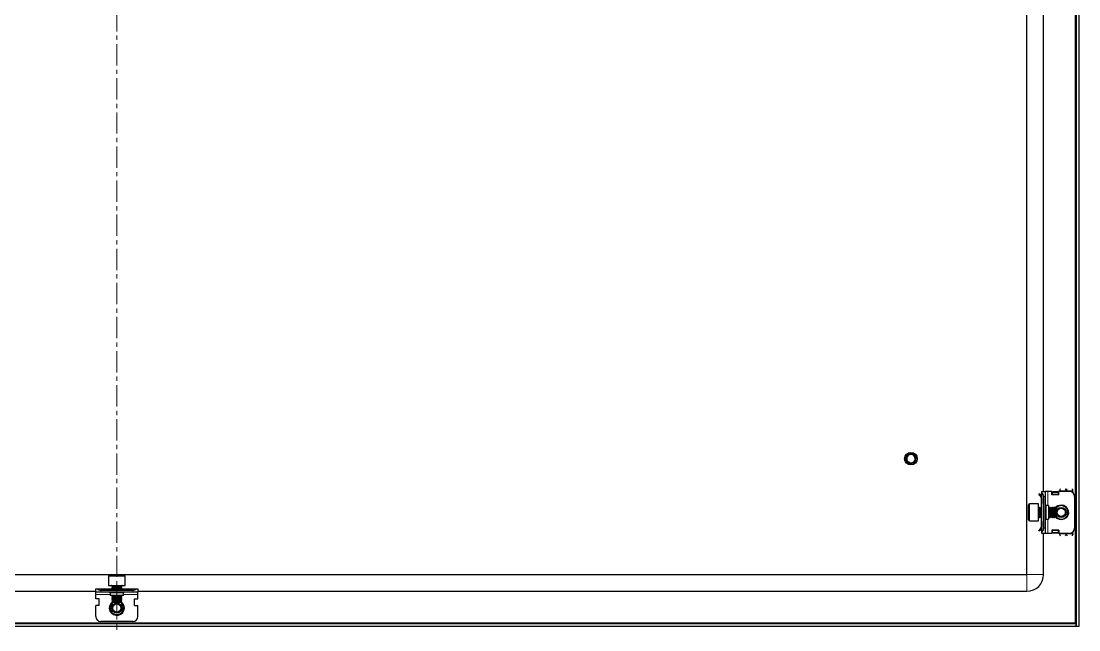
# Model space of a CAD drawing. Header units: millimetres. Extents: x -627 to 2029, y -517 to 1061.
# Drawn here: x 1399 to 2029, y -390 to -27 of the extents above; entities that cross this region are included whole.
import ezdxf

# ---------------------------------------------------------------- set-up
doc = ezdxf.new("R2010")
doc.units = ezdxf.units.MM
doc.linetypes.add('CENTERX2', pattern=[20.32, 12.7, -2.54, 2.54, -2.54])
doc.layers.add('FORMAT', color=7, linetype='Continuous')

msp = doc.modelspace()

# ---------------------------------------------------------------- linework, layer by layer
at = {"color": 8, "linetype": 'Continuous', "lineweight": 18}
for p, q in [((2026.56, 970.86), (2026.56, -385.94)), ((2010.16, -307.54), (2010.16, -316.04)), ((2017.16, -307.29), (2021.16, -307.29)), ((2025.16, -307.29), (2021.16, -307.29)), ((2006.66, -309.54), (2006.16, -309.54)), ((2006.66, -309.04), (2006.45, -308.83)), ((2008.66, -310.54), (2007.66, -310.54)), ((2016.41, -309.18), (2012.91, -309.18)), ((1999.26, -315.04), (1999.26, -317.34)), ((1999.26, -317.34), (1999.26, -325.04)), ((2004.91, -317.04), (2004.91, -323.04)), ((2009.16, -316.04), (2009.16, -324.04)), ((2010.16, -324.04), (2010.16, -332.54)), ((2006.66, -330.54), (2006.16, -330.54)), ((2006.66, -331.04), (2006.45, -331.24)), ((2007.66, -329.54), (2008.66, -329.54)), ((2012.91, -330.89), (2016.41, -330.89)), ((2021.16, -332.79), (2017.16, -332.79)), ((2025.16, -332.79), (2021.16, -332.79)), ((1458.35, -358.14), (1450.66, -358.14)), ((1460.66, -358.14), (1458.35, -358.14)), ((1997.66, -357.04), (1997.66, -367.04)), ((1997.66, -357.04), (2007.66, -357.04)), ((1458.66, -363.79), (1452.66, -363.79)), ((1451.66, -369.04), (1443.16, -369.04)), ((1446.16, -366.54), (1446.16, -367.54)), ((1459.66, -368.04), (1451.66, -368.04)), ((1468.16, -369.04), (1459.66, -369.04)), ((1465.16, -367.54), (1465.16, -366.54)), ((2026.56, -385.94), (884.76, -385.94))]:
    msp.add_line(p, q, dxfattribs=at)
at = {"color": 7, "linetype": 'Continuous', "lineweight": 25}
for p, q in [((2027.16, 972.96), (2027.16, -388.04)), ((2028.66, 972.96), (2028.66, -388.04)), ((1997.66, -357.04), (1997.66, 941.96)), ((2007.66, -307.54), (2007.66, 279.96)), ((1925.67, -287.84), (1925.66, -287.89)), ((1925.66, -288.04), (1925.66, -288.03)), ((1925.67, -287.84), (1925.73, -287.53)), ((1925.69, -287.63), (1925.68, -287.68)), ((1925.72, -287.43), (1925.71, -287.48)), ((1925.77, -287.24), (1925.76, -287.28)), ((1925.82, -287.06), (1925.81, -287.1)), ((1925.88, -286.92), (1925.98, -286.74)), ((1925.89, -286.92), (1925.99, -286.73)), ((1926.37, -288.9), (1926.2, -288.49)), ((1926.42, -286.11), (1926.54, -285.92)), ((1927.12, -285.46), (1927.39, -285.34)), ((1927.68, -285.2), (1927.97, -285.14)), ((1928.06, -285.1), (1928.02, -285.11)), ((1928.21, -285.08), (1928.39, -285.05)), ((1929.2, -285.09), (1929.16, -285.08)), ((1929.38, -285.12), (1929.34, -285.11)), ((1929.56, -285.17), (1929.51, -285.16)), ((1929.74, -285.24), (1929.69, -285.22)), ((1930.09, -285.4), (1930.05, -285.38)), ((1930.09, -285.4), (1930.23, -285.52)), ((1930.27, -285.51), (1930.23, -285.48)), ((1930.44, -285.62), (1930.4, -285.59)), ((1930.44, -285.62), (1930.65, -285.81)), ((1930.6, -285.75), (1930.56, -285.72)), ((1930.75, -285.89), (1930.72, -285.85)), ((1930.89, -286.03), (1930.86, -285.99)), ((1931.47, -287), (1931.47, -286.99)), ((1931.58, -288.74), (1931.5, -288.98)), ((1931.53, -287.17), (1931.52, -287.13)), ((1931.52, -288.93), (1931.54, -288.89)), ((1931.58, -287.35), (1931.57, -287.31)), ((1931.58, -288.74), (1931.59, -288.69)), ((1931.62, -287.54), (1931.61, -287.49)), ((1931.62, -288.54), (1931.63, -288.49)), ((1931.66, -287.93), (1931.63, -288.17)), ((1931.64, -287.73), (1931.64, -287.68)), ((1931.65, -288.34), (1931.65, -288.29)), ((1931.66, -287.93), (1931.66, -287.88)), ((1931.66, -288.13), (1931.66, -288.08)), ((1926.5, -290.12), (1926.38, -289.98)), ((1926.39, -290), (1926.4, -290.01)), ((1926.5, -290.12), (1926.53, -290.15)), ((1926.64, -290.26), (1926.68, -290.29)), ((1926.8, -290.39), (1926.84, -290.42)), ((1926.97, -290.51), (1927.01, -290.54)), ((1928.46, -291.03), (1929.21, -290.96)), ((1929.35, -290.96), (1929.4, -290.95)), ((1929.54, -290.91), (1929.59, -290.89)), ((1929.73, -290.84), (1929.78, -290.82)), ((1930.11, -290.66), (1929.88, -290.74)), ((1929.92, -290.76), (1929.97, -290.74)), ((1930.28, -290.56), (1930.08, -290.67)), ((1930.1, -290.59), (1930.15, -290.64)), ((1930.11, -290.66), (1930.15, -290.64)), ((1930.74, -290.2), (1930.77, -290.17)), ((2006.45, -308.83), (2006.66, -308.62)), ((2006.66, -307.54), (2008.66, -307.54)), ((2006.66, -308.3), (2006.66, -307.54)), ((2006.66, -331.77), (2006.66, -308.3)), ((2008.66, -307.54), (2008.66, -310.54)), ((2010.16, -307.54), (2008.66, -307.54)), ((2012.66, -307.54), (2010.16, -307.54)), ((2012.66, -309.54), (2012.66, -307.54)), ((2012.91, -307.92), (2013.41, -307.56)), ((2013.41, -307.92), (2012.91, -308.27)), ((2012.91, -308.27), (2012.91, -307.92)), ((2012.91, -309.18), (2012.91, -308.27)), ((2013.41, -307.56), (2013.41, -307.92)), ((2013.41, -307.56), (2015.91, -307.56)), ((2013.41, -307.92), (2015.91, -307.92)), ((2015.91, -307.92), (2015.91, -307.56)), ((2015.91, -307.56), (2016.41, -307.92)), ((2016.41, -308.27), (2015.91, -307.92)), ((2016.41, -307.92), (2016.41, -308.27)), ((2016.41, -308.27), (2016.41, -309.18)), ((2016.46, -307.66), (2016.46, -309.54)), ((2016.66, -307.66), (2016.46, -307.66)), ((2016.66, -309.54), (2016.66, -307.54)), ((2023.16, -307.54), (2016.66, -307.54)), ((2017.16, -307.54), (2017.16, -307.29)), ((2025.16, -308.3), (2025.16, -307.29)), ((2005.1, -308.9), (2004.75, -309.25)), ((2005.72, -310.23), (2004.75, -309.25)), ((2006.07, -309.87), (2005.1, -308.9)), ((2005.72, -310.23), (2006.07, -309.87)), ((2006.16, -309.54), (2006.16, -309.93)), ((2006.16, -311.29), (2006.66, -311.29)), ((2006.16, -311.29), (2006.16, -314.79)), ((2006.66, -314.79), (2006.16, -314.79)), ((2006.16, -314.79), (2006.16, -317.04)), ((2006.66, -311.29), (2006.66, -314.79)), ((2007.66, -310.54), (2007.66, -329.54)), ((2008.66, -310.54), (2008.66, -329.54)), ((2016.66, -309.54), (2012.66, -309.54)), ((2012.91, -309.54), (2012.91, -309.18)), ((2016.41, -309.18), (2016.41, -309.54)), ((2026.16, -310.54), (2026.16, -329.54)), ((1998.66, -317.67), (1998.66, -315.64)), ((1998.66, -324.44), (1998.66, -317.67)), ((2004.66, -315.04), (1999.26, -315.04)), ((2004.66, -317.34), (2004.66, -315.04)), ((2004.66, -325.04), (2004.66, -317.34)), ((2005.27, -317.04), (2004.91, -317.04)), ((2005.66, -317.59), (2005.27, -317.04)), ((2005.27, -322.56), (2005.27, -317.04)), ((2006.05, -317.04), (2005.66, -317.59)), ((2005.66, -322.1), (2005.66, -317.59)), ((2006.27, -317.04), (2006.05, -317.04)), ((2006.05, -322.56), (2006.05, -317.04)), ((2006.66, -317.59), (2006.27, -317.04)), ((2006.27, -322.56), (2006.27, -317.04)), ((2010.66, -316.04), (2009.16, -316.04)), ((2010.66, -316.04), (2010.66, -324.04)), ((2011.05, -317.04), (2010.66, -317.59)), ((2011.27, -317.04), (2011.05, -317.04)), ((2011.05, -322.56), (2011.05, -317.04)), ((2011.66, -317.59), (2011.27, -317.04)), ((2011.27, -322.56), (2011.27, -317.04)), ((2012.05, -317.04), (2011.66, -317.59)), ((2011.66, -322.1), (2011.66, -317.59)), ((2012.27, -317.04), (2012.05, -317.04)), ((2012.05, -322.56), (2012.05, -317.04)), ((2012.66, -317.59), (2012.27, -317.04)), ((2012.27, -322.56), (2012.27, -317.04)), ((2013.05, -317.04), (2012.66, -317.59)), ((2012.66, -322.1), (2012.66, -317.59)), ((2013.27, -317.04), (2013.05, -317.04)), ((2013.05, -322.56), (2013.05, -317.04)), ((2013.66, -317.59), (2013.27, -317.04)), ((2013.27, -322.56), (2013.27, -317.04)), ((2014.05, -317.04), (2013.66, -317.59)), ((2013.66, -322.1), (2013.66, -317.59)), ((2014.11, -317.04), (2014.05, -317.04)), ((2014.05, -322.56), (2014.05, -317.04)), ((2014.66, -317.59), (2014.11, -317.04)), ((2014.11, -318.42), (2014.11, -317.04)), ((2014.11, -323.04), (2014.11, -318.42)), ((2014.66, -318.72), (2014.66, -317.59)), ((2014.66, -322.48), (2014.66, -318.72)), ((1999.26, -325.04), (2004.66, -325.04)), ((2004.91, -323.04), (2005.27, -323.04)), ((2005.27, -323.04), (2005.66, -322.48)), ((2005.27, -323.04), (2005.27, -322.56)), ((2005.66, -322.48), (2005.66, -322.1)), ((2005.66, -322.48), (2006.05, -323.04)), ((2006.05, -323.04), (2006.05, -322.56)), ((2006.05, -323.04), (2006.27, -323.04)), ((2006.16, -323.04), (2006.16, -325.29)), ((2006.16, -325.29), (2006.66, -325.29)), ((2006.16, -325.29), (2006.16, -328.79)), ((2006.27, -323.04), (2006.66, -322.48)), ((2006.27, -323.04), (2006.27, -322.56)), ((2006.66, -325.29), (2006.66, -328.79)), ((2009.16, -324.04), (2010.66, -324.04)), ((2010.66, -322.48), (2011.05, -323.04)), ((2011.05, -323.04), (2011.05, -322.56)), ((2011.05, -323.04), (2011.27, -323.04)), ((2011.27, -323.04), (2011.66, -322.48)), ((2011.27, -323.04), (2011.27, -322.56)), ((2011.66, -322.48), (2011.66, -322.1)), ((2011.66, -322.48), (2012.05, -323.04)), ((2012.05, -323.04), (2012.05, -322.56)), ((2012.05, -323.04), (2012.27, -323.04)), ((2012.27, -323.04), (2012.66, -322.48)), ((2012.27, -323.04), (2012.27, -322.56)), ((2012.66, -322.48), (2012.66, -322.1)), ((2012.66, -322.48), (2013.05, -323.04)), ((2013.05, -323.04), (2013.05, -322.56)), ((2013.05, -323.04), (2013.27, -323.04)), ((2013.27, -323.04), (2013.66, -322.48)), ((2013.27, -323.04), (2013.27, -322.56)), ((2013.66, -322.48), (2013.66, -322.1)), ((2013.66, -322.48), (2014.05, -323.04)), ((2014.05, -323.04), (2014.05, -322.56)), ((2014.05, -323.04), (2014.11, -323.04)), ((2014.11, -323.04), (2014.66, -322.48)), ((2005.72, -329.85), (2004.75, -330.82)), ((2005.1, -331.18), (2004.75, -330.82)), ((2006.07, -330.2), (2005.1, -331.18)), ((2005.72, -329.85), (2006.07, -330.2)), ((2006.16, -328.79), (2006.66, -328.79)), ((2006.16, -330.54), (2006.16, -330.08)), ((2006.66, -331.45), (2006.45, -331.24)), ((2006.66, -332.54), (2006.66, -331.77)), ((2008.66, -332.54), (2006.66, -332.54)), ((2007.66, -357.04), (2007.66, -332.54)), ((2008.66, -329.54), (2008.66, -332.54)), ((2010.16, -332.54), (2008.66, -332.54)), ((2012.66, -332.54), (2010.16, -332.54)), ((2016.66, -330.54), (2012.66, -330.54)), ((2012.66, -330.54), (2012.66, -332.54)), ((2012.91, -330.89), (2012.91, -330.54)), ((2012.91, -331.81), (2012.91, -330.89)), ((2012.91, -332.16), (2012.91, -331.81)), ((2012.91, -331.81), (2013.41, -332.16)), ((2013.41, -332.51), (2012.91, -332.16)), ((2013.41, -332.16), (2013.41, -332.51)), ((2015.91, -332.16), (2013.41, -332.16)), ((2015.91, -332.51), (2013.41, -332.51)), ((2015.91, -332.16), (2016.41, -331.81)), ((2015.91, -332.51), (2015.91, -332.16)), ((2016.41, -332.16), (2015.91, -332.51)), ((2016.41, -330.54), (2016.41, -330.89)), ((2016.41, -330.89), (2016.41, -331.81)), ((2016.41, -331.81), (2016.41, -332.16)), ((2016.46, -330.54), (2016.46, -332.42)), ((2016.46, -332.42), (2016.66, -332.42)), ((2016.66, -330.54), (2016.66, -332.54)), ((2023.16, -332.54), (2016.66, -332.54)), ((2017.16, -332.79), (2017.16, -332.54)), ((2025.16, -332.79), (2025.16, -331.77)), ((913.66, -357.04), (1997.66, -357.04)), ((1450.66, -358.14), (1450.66, -363.54)), ((1451.26, -357.54), (1458.03, -357.54)), ((1458.03, -357.54), (1460.06, -357.54)), ((1460.66, -363.54), (1460.66, -358.14)), ((1450.66, -363.54), (1458.35, -363.54)), ((1452.66, -363.79), (1452.66, -364.15)), ((1452.66, -364.15), (1453.21, -364.54)), ((1452.66, -364.15), (1453.13, -364.15)), ((1453.21, -364.54), (1452.66, -364.93)), ((1452.66, -364.93), (1452.66, -365.15)), ((1452.66, -364.93), (1453.13, -364.93)), ((1452.66, -365.15), (1453.21, -365.54)), ((1452.66, -365.15), (1453.13, -365.15)), ((1453.13, -364.15), (1458.66, -364.15)), ((1453.13, -364.93), (1458.66, -364.93)), ((1453.13, -365.15), (1458.66, -365.15)), ((1453.21, -364.54), (1453.6, -364.54)), ((1453.6, -364.54), (1458.11, -364.54)), ((1458.11, -364.54), (1458.66, -364.15)), ((1458.66, -364.93), (1458.11, -364.54)), ((1458.11, -365.54), (1458.66, -365.15)), ((1458.35, -363.54), (1460.66, -363.54)), ((1458.66, -364.15), (1458.66, -363.79)), ((1458.66, -365.15), (1458.66, -364.93)), ((913.66, -367.04), (1443.16, -367.04)), ((1443.16, -367.54), (1443.16, -365.54)), ((1443.16, -365.54), (1443.92, -365.54)), ((1446.16, -367.54), (1443.16, -367.54)), ((1443.16, -369.04), (1443.16, -367.54)), ((1443.16, -371.54), (1443.16, -369.04)), ((1445.16, -371.54), (1443.16, -371.54)), ((1443.92, -365.54), (1467.4, -365.54)), ((1445.16, -375.54), (1445.16, -371.54)), ((1465.16, -366.54), (1446.16, -366.54)), ((1465.16, -367.54), (1446.16, -367.54)), ((1451.66, -368.04), (1451.66, -369.54)), ((1459.66, -369.54), (1451.66, -369.54)), ((1453.21, -369.54), (1452.66, -369.93)), ((1452.66, -369.93), (1452.66, -370.15)), ((1452.66, -369.93), (1453.13, -369.93)), ((1452.66, -370.15), (1453.21, -370.54)), ((1452.66, -370.15), (1453.13, -370.15)), ((1453.21, -370.54), (1452.66, -370.93)), ((1452.66, -370.93), (1452.66, -371.15)), ((1452.66, -370.93), (1453.13, -370.93)), ((1452.66, -371.15), (1453.21, -371.54)), ((1452.66, -371.15), (1453.13, -371.15)), ((1453.21, -371.54), (1452.66, -371.93)), ((1453.13, -369.93), (1458.66, -369.93)), ((1453.13, -370.15), (1458.66, -370.15)), ((1453.13, -370.93), (1458.66, -370.93)), ((1453.13, -371.15), (1458.66, -371.15)), ((1453.21, -370.54), (1453.6, -370.54)), ((1453.21, -371.54), (1453.6, -371.54)), ((1453.6, -370.54), (1458.11, -370.54)), ((1453.6, -371.54), (1458.11, -371.54)), ((1458.66, -369.93), (1458.11, -369.54)), ((1458.11, -370.54), (1458.66, -370.15)), ((1458.66, -370.93), (1458.11, -370.54)), ((1458.11, -371.54), (1458.66, -371.15)), ((1458.66, -371.93), (1458.11, -371.54)), ((1458.66, -370.15), (1458.66, -369.93)), ((1458.66, -371.15), (1458.66, -370.93)), ((1459.66, -369.54), (1459.66, -368.04)), ((1468.16, -367.54), (1465.16, -367.54)), ((1466.16, -371.54), (1468.16, -371.54)), ((1466.16, -375.54), (1466.16, -371.54)), ((1467.4, -365.54), (1468.16, -365.54)), ((1468.16, -365.54), (1468.16, -367.54)), ((1468.16, -367.04), (1997.66, -367.04)), ((1468.16, -369.04), (1468.16, -367.54)), ((1468.16, -371.54), (1468.16, -369.04)), ((1443.16, -382.04), (1443.16, -375.54)), ((1445.16, -375.54), (1443.16, -375.54)), ((1452.66, -371.93), (1452.66, -372.15)), ((1452.66, -371.93), (1453.13, -371.93)), ((1452.66, -372.15), (1453.21, -372.54)), ((1452.66, -372.15), (1453.13, -372.15)), ((1453.21, -372.54), (1452.66, -372.93)), ((1452.66, -372.93), (1452.66, -372.98)), ((1452.66, -372.93), (1453.13, -372.93)), ((1452.66, -372.98), (1453.21, -373.54)), ((1452.66, -372.98), (1457.28, -372.98)), ((1453.13, -371.93), (1458.66, -371.93)), ((1453.13, -372.15), (1458.66, -372.15)), ((1453.13, -372.93), (1458.66, -372.93)), ((1453.21, -372.54), (1453.6, -372.54)), ((1453.21, -373.54), (1456.98, -373.54)), ((1453.6, -372.54), (1458.11, -372.54)), ((1456.98, -373.54), (1458.11, -373.54)), ((1457.28, -372.98), (1458.66, -372.98)), ((1458.11, -372.54), (1458.66, -372.15)), ((1458.66, -372.93), (1458.11, -372.54)), ((1458.11, -373.54), (1458.66, -372.98)), ((1458.66, -372.15), (1458.66, -371.93)), ((1458.66, -372.98), (1458.66, -372.93)), ((1466.16, -375.54), (1468.16, -375.54)), ((1468.16, -382.04), (1468.16, -375.54)), ((2026.96, -386.54), (884.36, -386.54)), ((2026.96, -388.04), (884.36, -388.04)), ((1465.16, -385.04), (1446.16, -385.04)), ((2026.56, -385.94), (2026.8, -386.54)), ((2026.96, -386.54), (2026.96, -388.04)), ((2028.66, -388.04), (2027.16, -388.04))]:
    msp.add_line(p, q, dxfattribs=at)
for centre, radius in [((1928.66, -288.04), 3.75), ((2018.16, -320.04), 3), ((2018.16, -320.04), 2.76), ((2018.16, -320.04), 2.45), ((1455.66, -377.04), 3), ((1455.66, -377.04), 2.76), ((1455.66, -377.04), 2.45)]:
    msp.add_circle(centre, radius, dxfattribs=at)
for centre, radius, start, end in [((1928.66, -288.04), 3, 180, 220.74374), ((1928.66, -288.04), 2.5, 168.59442, 190.51652), ((1928.66, -288.04), 2.5, 108.59442, 168.59442), ((1928.66, -288.04), 2.5, 48.59442, 108.59442), ((1928.66, -288.04), 2.5, 288.59442, 348.59442), ((1928.66, -288.04), 2.5, 348.59442, 48.59442), ((1928.66, -288.04), 3, 239.92857, 266.21929), ((1928.66, -288.04), 2.5, 255.88813, 288.59442), ((2004.66, -310.54), 3, 360, 48.18969), ((2023.16, -310.54), 3, 360, 90), ((2007.16, -309.54), 1, 135, 180), ((1999.26, -315.64), 0.6, 90, 180), ((2004.91, -316.79), 0.25, 180, 270), ((2009.16, -315.54), 0.5, 180, 270), ((2018.16, -320.04), 4, 270, 151.04498), ((1999.26, -324.44), 0.6, 180, 270), ((2004.91, -323.29), 0.25, 90, 180), ((2009.16, -324.54), 0.5, 90, 180), ((2018.16, -320.04), 4, 208.95502, 270), ((2007.16, -330.54), 1, 180, 225), ((2004.66, -329.54), 3, 311.81031, 360), ((2023.16, -329.54), 3, 270, 360), ((1451.26, -358.14), 0.6, 90, 180), ((1460.06, -358.14), 0.6, 0, 90), ((1997.66, -357.04), 10, 270, 0), ((1452.41, -363.79), 0.25, 0, 90), ((1458.91, -363.79), 0.25, 90, 180), ((1446.16, -363.54), 3, 221.81031, 270), ((1451.16, -368.04), 0.5, 0, 90), ((1460.16, -368.04), 0.5, 90, 180), ((1465.16, -363.54), 3, 270, 318.18969), ((1455.66, -377.04), 4, 118.95502, 180), ((1455.66, -377.04), 4, 180, 61.04498), ((1446.16, -382.04), 3, 180, 270), ((1465.16, -382.04), 3, 270, 360)]:
    msp.add_arc(centre, radius, start, end, dxfattribs=at)
at = {"color": 8, "linetype": 'Continuous', "lineweight": 18}
for centre, start, end in [((2018.16, -320.04), 215.46217, 90), ((2018.16, -320.04), 90, 144.53783), ((1455.66, -377.04), 125.46217, 0), ((1455.66, -377.04), 0, 54.53783)]:
    msp.add_arc(centre, 4.5, start, end, dxfattribs=at)
at = {"color": 7, "linetype": 'Continuous', "lineweight": 25}
for points, knots in [([(1926.15, -287.75), (1926.14, -287.76), (1926.13, -287.8), (1926.09, -287.85), (1926.03, -287.9), (1925.97, -287.95), (1925.89, -287.99), (1925.81, -288.02), (1925.73, -288.03), (1925.68, -288.03), (1925.66, -288.03)], [0, 0, 0, 0, 0.060221, 0.18113, 0.301988, 0.42281, 0.589437, 0.75603, 0.87711, 1, 1, 1, 1]), ([(1925.66, -288.05), (1925.66, -288), (1925.66, -287.92), (1925.67, -287.84), (1925.68, -287.82)], [0, 0, 0, 0, 0.6598587, 1, 1, 1, 1]), ([(1926.02, -287.91), (1925.99, -287.9), (1925.93, -287.88), (1925.84, -287.87), (1925.75, -287.87), (1925.69, -287.88), (1925.66, -287.89)], [0, 0, 0, 0, 0.237597, 0.516729, 0.755527, 1, 1, 1, 1]), ([(1925.66, -288.05), (1925.69, -288.03), (1925.75, -288), (1925.85, -287.97), (1925.91, -287.97), (1925.93, -287.96)], [0, 0, 0, 0, 0.371226, 0.708872, 1, 1, 1, 1]), ([(1926.59, -289.82), (1926.57, -289.8), (1926.32, -289.57), (1925.97, -289.11), (1925.73, -288.5), (1925.68, -288.15), (1925.66, -288.04)], [0, 0, 0, 0, 0.050685, 0.485619, 0.826643, 1, 1, 1, 1]), ([(1925.67, -287.84), (1925.7, -287.83), (1925.76, -287.8), (1925.86, -287.78), (1925.95, -287.78), (1926.03, -287.79), (1926.08, -287.81), (1926.1, -287.82)], [0, 0, 0, 0, 0.235039, 0.445532, 0.651268, 0.847853, 1, 1, 1, 1]), ([(1926.12, -287.8), (1926.1, -287.78), (1926.05, -287.74), (1925.96, -287.7), (1925.86, -287.68), (1925.77, -287.67), (1925.71, -287.68), (1925.68, -287.68)], [0, 0, 0, 0, 0.189173, 0.404697, 0.62022, 0.807935, 1, 1, 1, 1]), ([(1925.69, -287.63), (1925.72, -287.62), (1925.79, -287.6), (1925.88, -287.59), (1925.97, -287.6), (1926.05, -287.63), (1926.12, -287.66), (1926.15, -287.69), (1926.16, -287.69)], [0, 0, 0, 0, 0.214065, 0.402363, 0.585629, 0.760234, 0.923894, 1, 1, 1, 1]), ([(1925.72, -288.63), (1925.71, -288.59), (1925.69, -288.52), (1925.7, -288.46), (1925.7, -288.43)], [0, 0, 0, 0, 0.6219313, 1, 1, 1, 1]), ([(1926.18, -287.69), (1926.17, -287.68), (1926.14, -287.64), (1926.08, -287.59), (1925.99, -287.53), (1925.9, -287.5), (1925.81, -287.48), (1925.74, -287.48), (1925.71, -287.48)], [0, 0, 0, 0, 0.069872, 0.258455, 0.446951, 0.635422, 0.81547, 1, 1, 1, 1]), ([(1925.72, -287.43), (1925.73, -287.38), (1925.74, -287.3), (1925.78, -287.23), (1925.79, -287.2)], [0, 0, 0, 0, 0.657988, 1, 1, 1, 1]), ([(1925.72, -287.43), (1925.76, -287.42), (1925.82, -287.41), (1925.92, -287.42), (1926, -287.44), (1926.08, -287.47), (1926.14, -287.52), (1926.17, -287.55), (1926.18, -287.57)], [0, 0, 0, 0, 0.208898, 0.388587, 0.562428, 0.727295, 0.881578, 1, 1, 1, 1]), ([(1926.19, -287.54), (1926.17, -287.52), (1926.14, -287.47), (1926.08, -287.42), (1926.01, -287.36), (1925.93, -287.32), (1925.85, -287.29), (1925.79, -287.29), (1925.76, -287.28)], [0, 0, 0, 0, 0.137266, 0.30795, 0.478578, 0.649185, 0.822833, 1, 1, 1, 1]), ([(1925.77, -287.24), (1925.8, -287.24), (1925.86, -287.23), (1925.95, -287.25), (1926.03, -287.28), (1926.09, -287.32), (1926.15, -287.38), (1926.19, -287.43), (1926.21, -287.47), (1926.22, -287.48)], [0, 0, 0, 0, 0.165667, 0.330522, 0.488809, 0.638525, 0.778629, 0.909213, 1, 1, 1, 1]), ([(1926.19, -287.4), (1926.18, -287.39), (1926.16, -287.34), (1926.11, -287.28), (1926.04, -287.21), (1925.96, -287.16), (1925.89, -287.12), (1925.84, -287.11), (1925.81, -287.1)], [0, 0, 0, 0, 0.076151, 0.276704, 0.47712, 0.677473, 0.837574, 1, 1, 1, 1]), ([(1925.82, -287.06), (1926.03, -286.63), (1926.35, -285.99), (1926.94, -285.59), (1927.14, -285.45)], [0, 0, 0, 0, 0.657042, 1, 1, 1, 1]), ([(1925.82, -287.06), (1925.85, -287.06), (1925.91, -287.07), (1925.99, -287.1), (1926.06, -287.14), (1926.12, -287.19), (1926.16, -287.25), (1926.19, -287.32), (1926.22, -287.37), (1926.22, -287.4), (1926.22, -287.41)], [0, 0, 0, 0, 0.154027, 0.307095, 0.452862, 0.590123, 0.718565, 0.838856, 0.95247, 1, 1, 1, 1]), ([(1925.9, -286.92), (1925.91, -286.87), (1925.94, -286.74), (1926.01, -286.63), (1926.04, -286.57)], [0, 0, 0, 0, 0.4624819, 1, 1, 1, 1]), ([(1926.03, -286.65), (1926.06, -286.58), (1926.14, -286.37), (1926.3, -286.21), (1926.41, -286.1)], [0, 0, 0, 0, 0.3337892, 1, 1, 1, 1]), ([(1926.11, -286.52), (1926.13, -286.47), (1926.23, -286.17), (1926.48, -285.96), (1926.68, -285.78)], [0, 0, 0, 0, 0.171865, 1, 1, 1, 1]), ([(1926.15, -287.7), (1926.14, -287.81), (1926.13, -288.08), (1926.17, -288.34), (1926.2, -288.49)], [0, 0, 0, 0, 0.408521, 1, 1, 1, 1]), ([(1926.21, -287.54), (1926.21, -287.55), (1926.2, -287.6), (1926.18, -287.65), (1926.16, -287.69), (1926.15, -287.7)], [0, 0, 0, 0, 0.157682, 0.8030401, 1, 1, 1, 1]), ([(1927.5, -285.68), (1927.44, -285.71), (1927.11, -285.9), (1926.62, -286.36), (1926.31, -286.95), (1926.22, -287.29), (1926.21, -287.35)], [0, 0, 0, 0, 0.104785, 0.513079, 0.918136, 1, 1, 1, 1]), ([(1926.21, -287.35), (1926.22, -287.38), (1926.22, -287.44), (1926.21, -287.51), (1926.21, -287.54)], [0, 0, 0, 0, 0.5444726, 1, 1, 1, 1]), ([(1926.39, -286.07), (1926.39, -286.08), (1926.37, -286.1), (1926.36, -286.11), (1926.35, -286.13)], [0, 0, 0, 0, 0.296796, 1, 1, 1, 1]), ([(1927.65, -290.27), (1927.58, -290.23), (1927.26, -290.08), (1926.75, -289.66), (1926.5, -289.16), (1926.37, -288.9)], [0, 0, 0, 0, 0.130652, 0.560007, 1, 1, 1, 1]), ([(1926.52, -285.94), (1926.51, -285.94), (1926.5, -285.95), (1926.49, -285.96), (1926.49, -285.97)], [0, 0, 0, 0, 0.4842322, 1, 1, 1, 1]), ([(1926.65, -285.81), (1926.65, -285.81), (1926.64, -285.82), (1926.63, -285.83), (1926.62, -285.84)], [0, 0, 0, 0, 0.485158, 1, 1, 1, 1]), ([(1926.8, -285.69), (1926.79, -285.69), (1926.78, -285.7), (1926.77, -285.71), (1926.76, -285.71)], [0, 0, 0, 0, 0.484546, 1, 1, 1, 1]), ([(1926.95, -285.57), (1926.95, -285.57), (1926.93, -285.58), (1926.92, -285.59), (1926.92, -285.6)], [0, 0, 0, 0, 0.482687, 1, 1, 1, 1]), ([(1926.95, -285.57), (1926.97, -285.56), (1927.01, -285.53), (1927.07, -285.5), (1927.12, -285.49)], [0, 0, 0, 0, 0.230751, 1, 1, 1, 1]), ([(1927.12, -285.46), (1927.12, -285.47), (1927.1, -285.47), (1927.09, -285.48), (1927.08, -285.49)], [0, 0, 0, 0, 0.480194, 1, 1, 1, 1]), ([(1927.12, -285.46), (1927.15, -285.48), (1927.21, -285.52), (1927.29, -285.58), (1927.32, -285.63), (1927.34, -285.66)], [0, 0, 0, 0, 0.362858, 0.693435, 1, 1, 1, 1]), ([(1927.48, -285.72), (1927.47, -285.72), (1927.43, -285.71), (1927.36, -285.68), (1927.29, -285.63), (1927.2, -285.56), (1927.16, -285.49), (1927.14, -285.45)], [0, 0, 0, 0, 0.084477, 0.253367, 0.470159, 0.686909, 1, 1, 1, 1]), ([(1927.3, -285.36), (1927.3, -285.37), (1927.28, -285.37), (1927.27, -285.38), (1927.26, -285.39)], [0, 0, 0, 0, 0.477867, 1, 1, 1, 1]), ([(1927.42, -285.66), (1927.41, -285.65), (1927.4, -285.6), (1927.37, -285.52), (1927.32, -285.45), (1927.28, -285.41), (1927.26, -285.39)], [0, 0, 0, 0, 0.154183, 0.462567, 0.728091, 1, 1, 1, 1]), ([(1927.3, -285.36), (1927.33, -285.38), (1927.39, -285.42), (1927.46, -285.5), (1927.5, -285.58), (1927.53, -285.64), (1927.53, -285.68), (1927.53, -285.68)], [0, 0, 0, 0, 0.260762, 0.494805, 0.723794, 0.94279, 1, 1, 1, 1]), ([(1927.49, -285.27), (1927.48, -285.28), (1927.47, -285.28), (1927.45, -285.29), (1927.44, -285.29)], [0, 0, 0, 0, 0.476486, 1, 1, 1, 1]), ([(1927.58, -285.69), (1927.58, -285.67), (1927.59, -285.62), (1927.57, -285.54), (1927.54, -285.45), (1927.5, -285.36), (1927.46, -285.32), (1927.44, -285.29)], [0, 0, 0, 0, 0.114393, 0.350182, 0.585971, 0.790611, 1, 1, 1, 1]), ([(1927.49, -285.27), (1927.51, -285.27), (1927.57, -285.24), (1927.64, -285.23), (1927.68, -285.22)], [0, 0, 0, 0, 0.301025, 1, 1, 1, 1]), ([(1927.49, -285.27), (1927.52, -285.3), (1927.57, -285.34), (1927.63, -285.42), (1927.67, -285.5), (1927.68, -285.59), (1927.69, -285.65), (1927.68, -285.69), (1927.68, -285.7)], [0, 0, 0, 0, 0.218347, 0.41099, 0.598711, 0.777744, 0.945667, 1, 1, 1, 1]), ([(1927.86, -285.67), (1927.85, -285.67), (1927.8, -285.69), (1927.72, -285.7), (1927.63, -285.7), (1927.55, -285.69), (1927.51, -285.68), (1927.5, -285.68)], [0, 0, 0, 0, 0.099011, 0.388276, 0.61301, 0.895384, 1, 1, 1, 1]), ([(1927.68, -285.2), (1927.68, -285.2), (1927.66, -285.21), (1927.64, -285.21), (1927.64, -285.22)], [0, 0, 0, 0, 0.4765794, 1, 1, 1, 1]), ([(1927.71, -285.7), (1927.71, -285.69), (1927.73, -285.66), (1927.73, -285.58), (1927.74, -285.48), (1927.72, -285.39), (1927.69, -285.3), (1927.65, -285.24), (1927.64, -285.22)], [0, 0, 0, 0, 0.019058, 0.219488, 0.419831, 0.620151, 0.807785, 1, 1, 1, 1]), ([(1927.68, -285.2), (1927.71, -285.23), (1927.75, -285.28), (1927.8, -285.36), (1927.82, -285.45), (1927.83, -285.53), (1927.83, -285.6), (1927.82, -285.64), (1927.81, -285.66)], [0, 0, 0, 0, 0.213002, 0.396975, 0.575181, 0.744364, 0.902779, 1, 1, 1, 1]), ([(1927.88, -285.14), (1927.87, -285.14), (1927.85, -285.15), (1927.84, -285.15), (1927.83, -285.15)], [0, 0, 0, 0, 0.4789775, 1, 1, 1, 1]), ([(1927.84, -285.65), (1927.85, -285.63), (1927.87, -285.58), (1927.89, -285.49), (1927.89, -285.4), (1927.88, -285.29), (1927.85, -285.21), (1927.83, -285.15)], [0, 0, 0, 0, 0.147065, 0.321231, 0.495346, 0.669443, 1, 1, 1, 1]), ([(1928.13, -285.43), (1928.12, -285.45), (1928.1, -285.5), (1928.04, -285.57), (1927.95, -285.64), (1927.89, -285.66), (1927.86, -285.67)], [0, 0, 0, 0, 0.153621, 0.528305, 0.811762, 1, 1, 1, 1]), ([(1927.88, -285.14), (1927.9, -285.17), (1927.93, -285.23), (1927.96, -285.32), (1927.97, -285.4), (1927.97, -285.48), (1927.95, -285.55), (1927.93, -285.61), (1927.91, -285.64), (1927.9, -285.65)], [0, 0, 0, 0, 0.195461, 0.359649, 0.517607, 0.666788, 0.806268, 0.936243, 1, 1, 1, 1]), ([(1927.95, -285.6), (1927.95, -285.6), (1927.98, -285.55), (1928.02, -285.47), (1928.04, -285.36), (1928.05, -285.27), (1928.04, -285.18), (1928.02, -285.13), (1928.02, -285.11)], [0, 0, 0, 0, 0.001313, 0.309582, 0.493731, 0.677835, 0.837663, 1, 1, 1, 1]), ([(1927.98, -285.61), (1928.01, -285.59), (1928.06, -285.54), (1928.1, -285.48), (1928.12, -285.45), (1928.13, -285.43)], [0, 0, 0, 0, 0.41332, 0.833507, 1, 1, 1, 1]), ([(1928.06, -285.1), (1928.07, -285.12), (1928.1, -285.18), (1928.11, -285.26), (1928.11, -285.34), (1928.1, -285.42), (1928.07, -285.51), (1928.02, -285.57), (1927.99, -285.6)], [0, 0, 0, 0, 0.162579, 0.32416, 0.478216, 0.623372, 0.759205, 1, 1, 1, 1]), ([(1928.06, -285.1), (1928.09, -285.09), (1928.41, -285.03), (1929.05, -285.02), (1929.71, -285.2), (1930.04, -285.38), (1930.11, -285.41)], [0, 0, 0, 0, 0.044285, 0.46488, 0.894202, 1, 1, 1, 1]), ([(1930.11, -285.72), (1930.04, -285.68), (1929.71, -285.51), (1929.05, -285.32), (1928.42, -285.36), (1928.13, -285.43), (1928.13, -285.43)], [0, 0, 0, 0, 0.102158, 0.551599, 0.99962, 1, 1, 1, 1]), ([(1928.49, -285.07), (1928.56, -285.05), (1928.73, -285.02), (1928.9, -285.04), (1929, -285.06)], [0, 0, 0, 0, 0.399625, 1, 1, 1, 1]), ([(1929.18, -285.1), (1929.22, -285.1), (1929.37, -285.11), (1929.5, -285.15), (1929.59, -285.19)], [0, 0, 0, 0, 0.317385, 1, 1, 1, 1]), ([(1930.09, -285.4), (1930.09, -285.44), (1930.09, -285.51), (1930.07, -285.6), (1930.05, -285.66), (1930.03, -285.68)], [0, 0, 0, 0, 0.371432, 0.710618, 1, 1, 1, 1]), ([(1930.03, -285.69), (1930.03, -285.69), (1930.03, -285.66), (1930.03, -285.59), (1930.06, -285.5), (1930.09, -285.44), (1930.11, -285.41)], [0, 0, 0, 0, 0.058255, 0.305509, 0.64716, 1, 1, 1, 1]), ([(1930.11, -285.72), (1930.13, -285.69), (1930.17, -285.65), (1930.21, -285.56), (1930.22, -285.51), (1930.23, -285.48)], [0, 0, 0, 0, 0.351509, 0.671861, 1, 1, 1, 1]), ([(1930.31, -286.16), (1930.3, -286.15), (1930.27, -286.12), (1930.22, -286.06), (1930.17, -285.97), (1930.13, -285.89), (1930.11, -285.8), (1930.11, -285.74), (1930.11, -285.72)], [0, 0, 0, 0, 0.066273, 0.267344, 0.423096, 0.618734, 0.814089, 1, 1, 1, 1]), ([(1930.12, -290.59), (1930.2, -290.54), (1930.54, -290.31), (1931.03, -289.8), (1931.26, -289.25), (1931.36, -289.01)], [0, 0, 0, 0, 0.128781, 0.613629, 1, 1, 1, 1]), ([(1930.27, -285.51), (1930.27, -285.54), (1930.26, -285.61), (1930.23, -285.71), (1930.19, -285.79), (1930.15, -285.84), (1930.13, -285.86), (1930.13, -285.86)], [0, 0, 0, 0, 0.275174, 0.5228455, 0.7652252, 0.9970202, 1, 1, 1, 1]), ([(1930.14, -285.91), (1930.15, -285.9), (1930.2, -285.88), (1930.26, -285.83), (1930.32, -285.76), (1930.37, -285.68), (1930.39, -285.62), (1930.4, -285.59)], [0, 0, 0, 0, 0.0849649, 0.3293377, 0.5737157, 0.7844106, 1, 1, 1, 1]), ([(1930.44, -285.62), (1930.43, -285.66), (1930.42, -285.73), (1930.38, -285.82), (1930.33, -285.89), (1930.27, -285.95), (1930.22, -285.99), (1930.19, -286), (1930.19, -286)], [0, 0, 0, 0, 0.2228312, 0.4200991, 0.6124087, 0.7958503, 0.9678945, 1, 1, 1, 1]), ([(1930.2, -286.03), (1930.2, -286.03), (1930.24, -286.02), (1930.3, -285.99), (1930.39, -285.94), (1930.46, -285.88), (1930.52, -285.8), (1930.55, -285.75), (1930.56, -285.72)], [0, 0, 0, 0, 0.002693, 0.20821, 0.413641, 0.619057, 0.807274, 1, 1, 1, 1]), ([(1931.52, -288.93), (1931.38, -289.27), (1931.11, -289.93), (1930.54, -290.36), (1930.26, -290.57)], [0, 0, 0, 0, 0.513722, 1, 1, 1, 1]), ([(1930.6, -285.75), (1930.59, -285.79), (1930.57, -285.85), (1930.52, -285.93), (1930.47, -286), (1930.4, -286.05), (1930.34, -286.08), (1930.3, -286.09), (1930.29, -286.09)], [0, 0, 0, 0, 0.219212, 0.409339, 0.593597, 0.768568, 0.932394, 1, 1, 1, 1]), ([(1930.3, -286.12), (1930.34, -286.11), (1930.4, -286.1), (1930.49, -286.06), (1930.58, -286.01), (1930.66, -285.94), (1930.7, -285.88), (1930.72, -285.85)], [0, 0, 0, 0, 0.190996, 0.383798, 0.576553, 0.78528, 1, 1, 1, 1]), ([(1930.76, -286.24), (1930.76, -286.24), (1930.73, -286.26), (1930.68, -286.27), (1930.59, -286.28), (1930.48, -286.27), (1930.38, -286.22), (1930.33, -286.18), (1930.31, -286.16)], [0, 0, 0, 0, 0.045866, 0.230744, 0.387461, 0.658246, 0.861978, 1, 1, 1, 1]), ([(1930.75, -285.89), (1930.74, -285.92), (1930.71, -285.98), (1930.65, -286.05), (1930.58, -286.11), (1930.51, -286.15), (1930.44, -286.17), (1930.4, -286.17), (1930.37, -286.17)], [0, 0, 0, 0, 0.211659, 0.390361, 0.562352, 0.724819, 0.876696, 1, 1, 1, 1]), ([(1930.39, -286.19), (1930.4, -286.19), (1930.47, -286.2), (1930.57, -286.18), (1930.68, -286.13), (1930.77, -286.08), (1930.82, -286.02), (1930.86, -285.99)], [0, 0, 0, 0, 0.046579, 0.362688, 0.551736, 0.740753, 1, 1, 1, 1]), ([(1930.4, -286.23), (1930.43, -286.24), (1930.49, -286.26), (1930.58, -286.27), (1930.67, -286.26), (1930.73, -286.25), (1930.76, -286.24)], [0, 0, 0, 0, 0.2517951, 0.502165, 0.752314, 1, 1, 1, 1]), ([(1930.89, -286.03), (1930.87, -286.05), (1930.84, -286.1), (1930.77, -286.16), (1930.7, -286.2), (1930.63, -286.23), (1930.56, -286.24), (1930.49, -286.25), (1930.45, -286.24), (1930.44, -286.23)], [0, 0, 0, 0, 0.1692257, 0.337427, 0.4979348, 0.6491787, 0.7905823, 0.9226882, 1, 1, 1, 1]), ([(1931.5, -288.08), (1931.49, -288), (1931.48, -287.61), (1931.3, -286.94), (1930.93, -286.46), (1930.76, -286.24)], [0, 0, 0, 0, 0.1080033, 0.5857632, 1, 1, 1, 1]), ([(1930.89, -286.03), (1931.01, -286.18), (1931.29, -286.53), (1931.58, -287.19), (1931.63, -287.7), (1931.66, -287.95)], [0, 0, 0, 0, 0.274163, 0.639603, 1, 1, 1, 1]), ([(1930.97, -286.15), (1931.01, -286.19), (1931.15, -286.33), (1931.24, -286.5), (1931.31, -286.63)], [0, 0, 0, 0, 0.288707, 1, 1, 1, 1]), ([(1931.09, -288.6), (1931.1, -288.64), (1931.11, -288.7), (1931.15, -288.78), (1931.2, -288.86), (1931.26, -288.93), (1931.31, -288.97), (1931.35, -289), (1931.36, -289.01)], [0, 0, 0, 0, 0.182737, 0.363423, 0.543947, 0.724373, 0.904747, 1, 1, 1, 1]), ([(1931.36, -289.01), (1931.36, -289), (1931.33, -288.99), (1931.27, -288.97), (1931.21, -288.92), (1931.17, -288.86), (1931.13, -288.79), (1931.1, -288.69), (1931.1, -288.59), (1931.11, -288.54), (1931.11, -288.53)], [0, 0, 0, 0, 0.022761, 0.192243, 0.346896, 0.477535, 0.588677, 0.783334, 0.968624, 1, 1, 1, 1]), ([(1931.52, -288.93), (1931.49, -288.93), (1931.44, -288.93), (1931.35, -288.9), (1931.28, -288.87), (1931.21, -288.82), (1931.16, -288.76), (1931.13, -288.7), (1931.11, -288.66), (1931.1, -288.65)], [0, 0, 0, 0, 0.164802, 0.328662, 0.485343, 0.633184, 0.771489, 0.900657, 1, 1, 1, 1]), ([(1931.11, -288.53), (1931.12, -288.5), (1931.14, -288.42), (1931.19, -288.32), (1931.26, -288.24), (1931.33, -288.18), (1931.4, -288.12), (1931.45, -288.09), (1931.49, -288.08), (1931.5, -288.08)], [0, 0, 0, 0, 0.125166, 0.336769, 0.488675, 0.640371, 0.791962, 0.943503, 1, 1, 1, 1]), ([(1931.58, -288.74), (1931.54, -288.75), (1931.47, -288.75), (1931.38, -288.74), (1931.3, -288.71), (1931.23, -288.67), (1931.17, -288.62), (1931.14, -288.58), (1931.12, -288.56)], [0, 0, 0, 0, 0.207037, 0.38272, 0.55212, 0.712365, 0.86221, 1, 1, 1, 1]), ([(1931.12, -288.58), (1931.13, -288.59), (1931.15, -288.64), (1931.21, -288.71), (1931.28, -288.78), (1931.36, -288.83), (1931.45, -288.87), (1931.51, -288.88), (1931.54, -288.89)], [0, 0, 0, 0, 0.112687, 0.266978, 0.464332, 0.661607, 0.829157, 1, 1, 1, 1]), ([(1931.62, -288.54), (1931.58, -288.55), (1931.52, -288.57), (1931.42, -288.57), (1931.33, -288.55), (1931.25, -288.52), (1931.19, -288.49), (1931.15, -288.45), (1931.14, -288.44)], [0, 0, 0, 0, 0.2058107, 0.3849601, 0.558827, 0.7241205, 0.8789337, 1, 1, 1, 1]), ([(1931.15, -288.49), (1931.18, -288.51), (1931.22, -288.56), (1931.3, -288.61), (1931.39, -288.66), (1931.48, -288.69), (1931.55, -288.69), (1931.59, -288.69)], [0, 0, 0, 0, 0.183111, 0.381533, 0.579913, 0.787111, 1, 1, 1, 1]), ([(1931.18, -288.35), (1931.21, -288.37), (1931.26, -288.42), (1931.35, -288.46), (1931.44, -288.49), (1931.53, -288.5), (1931.59, -288.5), (1931.63, -288.49)], [0, 0, 0, 0, 0.19243, 0.403622, 0.614801, 0.805152, 1, 1, 1, 1]), ([(1931.65, -288.34), (1931.61, -288.35), (1931.55, -288.38), (1931.45, -288.39), (1931.36, -288.38), (1931.28, -288.36), (1931.22, -288.34), (1931.2, -288.33), (1931.2, -288.32)], [0, 0, 0, 0, 0.227908, 0.430276, 0.627707, 0.816134, 0.99284, 1, 1, 1, 1]), ([(1931.26, -288.24), (1931.27, -288.24), (1931.31, -288.26), (1931.38, -288.29), (1931.47, -288.3), (1931.56, -288.31), (1931.62, -288.29), (1931.65, -288.29)], [0, 0, 0, 0, 0.0501556, 0.3045132, 0.5588802, 0.7769031, 1, 1, 1, 1]), ([(1931.28, -286.63), (1931.33, -286.69), (1931.44, -286.87), (1931.5, -287.07), (1931.54, -287.2)], [0, 0, 0, 0, 0.357545, 1, 1, 1, 1]), ([(1931.66, -288.13), (1931.63, -288.15), (1931.56, -288.18), (1931.47, -288.2), (1931.38, -288.21), (1931.33, -288.2), (1931.31, -288.19)], [0, 0, 0, 0, 0.293779, 0.558982, 0.818494, 1, 1, 1, 1]), ([(1931.43, -288.11), (1931.45, -288.11), (1931.5, -288.11), (1931.58, -288.11), (1931.63, -288.09), (1931.66, -288.08)], [0, 0, 0, 0, 0.236131, 0.613435, 1, 1, 1, 1]), ([(1931.53, -288.87), (1931.53, -288.89), (1931.52, -288.95), (1931.5, -289.01), (1931.48, -289.04)], [0, 0, 0, 0, 0.405617, 1, 1, 1, 1]), ([(1931.55, -287.29), (1931.57, -287.34), (1931.63, -287.49), (1931.64, -287.65), (1931.65, -287.76)], [0, 0, 0, 0, 0.28291, 1, 1, 1, 1]), ([(1926.39, -290), (1926.4, -289.97), (1926.44, -289.92), (1926.5, -289.87), (1926.55, -289.83), (1926.59, -289.82), (1926.59, -289.82)], [0, 0, 0, 0, 0.315056, 0.630194, 0.945514, 1, 1, 1, 1]), ([(1926.95, -289.87), (1926.92, -289.86), (1926.86, -289.84), (1926.78, -289.85), (1926.7, -289.86), (1926.62, -289.88), (1926.51, -289.92), (1926.44, -289.98), (1926.4, -290.01)], [0, 0, 0, 0, 0.149407, 0.278563, 0.407661, 0.536722, 0.727045, 1, 1, 1, 1]), ([(1926.5, -290.12), (1926.51, -290.09), (1926.54, -290.04), (1926.6, -289.97), (1926.67, -289.92), (1926.74, -289.89), (1926.81, -289.87), (1926.89, -289.86), (1926.94, -289.87), (1926.96, -289.88)], [0, 0, 0, 0, 0.159446, 0.318034, 0.469983, 0.61348, 0.747649, 0.872856, 1, 1, 1, 1]), ([(1927.01, -289.92), (1927.01, -289.92), (1926.98, -289.91), (1926.91, -289.92), (1926.82, -289.94), (1926.74, -289.97), (1926.66, -290.02), (1926.59, -290.08), (1926.55, -290.13), (1926.53, -290.15)], [0, 0, 0, 0, 0.018281, 0.175639, 0.332896, 0.490097, 0.647274, 0.821632, 1, 1, 1, 1]), ([(1926.59, -289.82), (1926.61, -289.81), (1926.65, -289.8), (1926.74, -289.79), (1926.84, -289.81), (1926.93, -289.85), (1927, -289.9), (1927.09, -289.98), (1927.16, -290.1), (1927.18, -290.18), (1927.19, -290.22)], [0, 0, 0, 0, 0.073646, 0.169563, 0.351373, 0.438893, 0.519676, 0.682906, 0.8512, 1, 1, 1, 1]), ([(1926.64, -290.26), (1926.65, -290.22), (1926.68, -290.16), (1926.73, -290.08), (1926.79, -290.02), (1926.86, -289.98), (1926.94, -289.95), (1926.99, -289.93), (1927.02, -289.93), (1927.03, -289.93)], [0, 0, 0, 0, 0.198035, 0.367663, 0.531495, 0.686664, 0.831818, 0.981917, 1, 1, 1, 1]), ([(1927.09, -290), (1927.08, -290), (1927.04, -290), (1926.96, -290.03), (1926.87, -290.07), (1926.79, -290.13), (1926.73, -290.2), (1926.69, -290.26), (1926.68, -290.29)], [0, 0, 0, 0, 0.0505, 0.241124, 0.431653, 0.622154, 0.808692, 1, 1, 1, 1]), ([(1926.8, -290.39), (1926.81, -290.35), (1926.82, -290.29), (1926.87, -290.2), (1926.92, -290.13), (1926.98, -290.07), (1927.04, -290.03), (1927.09, -290.02), (1927.1, -290.02)], [0, 0, 0, 0, 0.209239, 0.392702, 0.571062, 0.740844, 0.899958, 1, 1, 1, 1]), ([(1927.15, -290.1), (1927.13, -290.11), (1927.07, -290.14), (1926.99, -290.19), (1926.93, -290.26), (1926.87, -290.34), (1926.85, -290.39), (1926.84, -290.42)], [0, 0, 0, 0, 0.172104, 0.391099, 0.610089, 0.802801, 1, 1, 1, 1]), ([(1926.97, -290.51), (1926.97, -290.48), (1926.98, -290.41), (1927.01, -290.32), (1927.06, -290.24), (1927.11, -290.18), (1927.15, -290.15), (1927.17, -290.14)], [0, 0, 0, 0, 0.240212, 0.454711, 0.664287, 0.864517, 1, 1, 1, 1]), ([(1927.2, -290.25), (1927.18, -290.27), (1927.13, -290.3), (1927.08, -290.38), (1927.03, -290.46), (1927.01, -290.51), (1927.01, -290.54)], [0, 0, 0, 0, 0.228254, 0.510351, 0.752319, 1, 1, 1, 1]), ([(1927.14, -290.62), (1927.14, -290.59), (1927.14, -290.52), (1927.17, -290.42), (1927.19, -290.36), (1927.21, -290.34), (1927.21, -290.34)], [0, 0, 0, 0, 0.3571393, 0.6809788, 0.9981828, 1, 1, 1, 1]), ([(1927.19, -290.22), (1927.2, -290.24), (1927.21, -290.29), (1927.22, -290.36), (1927.21, -290.45), (1927.2, -290.54), (1927.17, -290.6), (1927.16, -290.63)], [0, 0, 0, 0, 0.113604, 0.31095, 0.508229, 0.75166, 1, 1, 1, 1]), ([(1928.05, -290.46), (1927.77, -290.41), (1927.47, -290.36), (1927.2, -290.23), (1927.19, -290.22)], [0, 0, 0, 0, 0.9656715, 1, 1, 1, 1]), ([(1928.05, -290.46), (1927.96, -290.42), (1927.82, -290.37), (1927.69, -290.29), (1927.65, -290.27)], [0, 0, 0, 0, 0.681733, 1, 1, 1, 1]), ([(1929.21, -290.96), (1929.2, -290.94), (1929.18, -290.9), (1929.16, -290.82), (1929.16, -290.74), (1929.18, -290.66), (1929.22, -290.58), (1929.28, -290.5), (1929.37, -290.44), (1929.43, -290.42), (1929.46, -290.41)], [0, 0, 0, 0, 0.098631, 0.238541, 0.378532, 0.49895, 0.601027, 0.777401, 0.9101, 1, 1, 1, 1]), ([(1929.36, -290.46), (1929.35, -290.46), (1929.32, -290.49), (1929.29, -290.54), (1929.24, -290.62), (1929.21, -290.71), (1929.2, -290.81), (1929.2, -290.89), (1929.2, -290.94), (1929.21, -290.96)], [0, 0, 0, 0, 0.036757, 0.196192, 0.355485, 0.51469, 0.719746, 0.882005, 1, 1, 1, 1]), ([(1929.35, -290.96), (1929.34, -290.93), (1929.31, -290.88), (1929.28, -290.79), (1929.27, -290.71), (1929.28, -290.63), (1929.31, -290.54), (1929.35, -290.48), (1929.38, -290.44)], [0, 0, 0, 0, 0.1627902, 0.3246863, 0.479688, 0.6260584, 0.7630202, 1, 1, 1, 1]), ([(1929.44, -290.43), (1929.43, -290.45), (1929.4, -290.5), (1929.37, -290.58), (1929.35, -290.68), (1929.35, -290.81), (1929.38, -290.89), (1929.4, -290.95)], [0, 0, 0, 0, 0.13286, 0.29106, 0.491007, 0.69089, 1, 1, 1, 1]), ([(1929.54, -290.91), (1929.52, -290.88), (1929.48, -290.82), (1929.44, -290.74), (1929.42, -290.65), (1929.42, -290.57), (1929.43, -290.5), (1929.44, -290.44), (1929.46, -290.41), (1929.47, -290.41)], [0, 0, 0, 0, 0.198483, 0.367712, 0.531083, 0.685778, 0.830503, 0.965152, 1, 1, 1, 1]), ([(1929.46, -290.41), (1929.47, -290.4), (1929.52, -290.39), (1929.6, -290.38), (1929.69, -290.38), (1929.78, -290.39), (1929.87, -290.41), (1929.95, -290.45), (1930.03, -290.5), (1930.08, -290.54), (1930.11, -290.58), (1930.12, -290.59)], [0, 0, 0, 0, 0.0429601, 0.1733, 0.2742626, 0.4010814, 0.5277159, 0.6542588, 0.7807587, 0.9368521, 1, 1, 1, 1]), ([(1929.55, -290.39), (1929.55, -290.39), (1929.53, -290.43), (1929.51, -290.51), (1929.51, -290.61), (1929.51, -290.71), (1929.54, -290.8), (1929.57, -290.86), (1929.59, -290.89)], [0, 0, 0, 0, 0.043388, 0.23288, 0.422274, 0.611632, 0.803279, 1, 1, 1, 1]), ([(1929.73, -290.84), (1929.71, -290.81), (1929.66, -290.77), (1929.61, -290.68), (1929.58, -290.6), (1929.56, -290.52), (1929.56, -290.45), (1929.57, -290.4), (1929.57, -290.38)], [0, 0, 0, 0, 0.208724, 0.39105, 0.568219, 0.73683, 0.894853, 1, 1, 1, 1]), ([(1929.67, -290.38), (1929.67, -290.41), (1929.66, -290.47), (1929.67, -290.57), (1929.69, -290.66), (1929.73, -290.75), (1929.76, -290.8), (1929.78, -290.82)], [0, 0, 0, 0, 0.181695, 0.396783, 0.61186, 0.803681, 1, 1, 1, 1]), ([(1929.92, -290.76), (1929.9, -290.74), (1929.84, -290.69), (1929.78, -290.62), (1929.74, -290.54), (1929.71, -290.46), (1929.71, -290.4), (1929.7, -290.38)], [0, 0, 0, 0, 0.234253, 0.442787, 0.646465, 0.841043, 1, 1, 1, 1]), ([(1929.82, -290.4), (1929.82, -290.4), (1929.82, -290.44), (1929.83, -290.5), (1929.86, -290.59), (1929.91, -290.67), (1929.95, -290.71), (1929.97, -290.74)], [0, 0, 0, 0, 0.00279, 0.269575, 0.536371, 0.765499, 1, 1, 1, 1]), ([(1930.11, -290.66), (1930.08, -290.64), (1930.02, -290.61), (1929.95, -290.54), (1929.91, -290.47), (1929.89, -290.43), (1929.89, -290.42)], [0, 0, 0, 0, 0.319514, 0.608493, 0.891527, 1, 1, 1, 1]), ([(2017.16, -307.29), (2017.26, -307.04), (2017.45, -306.56), (2017.64, -306.16), (2017.73, -305.97)], [0, 0, 0, 0, 0.502065, 1, 1, 1, 1]), ([(2020.59, -305.98), (2020.67, -306.13), (2020.84, -306.48), (2021.03, -306.97), (2021.14, -307.25), (2021.16, -307.29)], [0, 0, 0, 0, 0.415483, 0.917152, 1, 1, 1, 1]), ([(2021.16, -307.29), (2021.26, -307.04), (2021.45, -306.56), (2021.64, -306.16), (2021.73, -305.97)], [0, 0, 0, 0, 0.5020654, 1, 1, 1, 1]), ([(2024.59, -305.98), (2024.67, -306.13), (2024.84, -306.48), (2025.03, -306.97), (2025.14, -307.25), (2025.16, -307.29)], [0, 0, 0, 0, 0.415483, 0.917152, 1, 1, 1, 1]), ([(2006.16, -311.29), (2006.14, -311.1), (2006.11, -310.81), (2005.92, -310.45), (2005.79, -310.3), (2005.72, -310.23)], [0, 0, 0, 0, 0.485042, 0.738404, 1, 1, 1, 1]), ([(2006.66, -311.29), (2006.63, -311.05), (2006.58, -310.56), (2006.3, -310.1), (2006.1, -309.9), (2006.07, -309.87)], [0, 0, 0, 0, 0.461863, 0.923726, 1, 1, 1, 1]), ([(2005.72, -329.85), (2005.84, -329.7), (2006.02, -329.47), (2006.14, -329.09), (2006.15, -328.89), (2006.16, -328.79)], [0, 0, 0, 0, 0.4850424, 0.7384039, 1, 1, 1, 1]), ([(2006.07, -330.2), (2006.23, -330.01), (2006.53, -329.63), (2006.65, -329.11), (2006.66, -328.83), (2006.66, -328.79)], [0, 0, 0, 0, 0.4618628, 0.9237257, 1, 1, 1, 1]), ([(2017.73, -334.1), (2017.65, -333.94), (2017.48, -333.6), (2017.29, -333.11), (2017.18, -332.83), (2017.16, -332.79)], [0, 0, 0, 0, 0.415483, 0.917152, 1, 1, 1, 1]), ([(2021.16, -332.79), (2021.06, -333.03), (2020.87, -333.52), (2020.68, -333.91), (2020.59, -334.11)], [0, 0, 0, 0, 0.502065, 1, 1, 1, 1]), ([(2021.73, -334.1), (2021.65, -333.94), (2021.48, -333.6), (2021.29, -333.11), (2021.18, -332.83), (2021.16, -332.79)], [0, 0, 0, 0, 0.415483, 0.917152, 1, 1, 1, 1]), ([(2025.16, -332.79), (2025.06, -333.03), (2024.87, -333.52), (2024.68, -333.91), (2024.59, -334.11)], [0, 0, 0, 0, 0.5020654, 1, 1, 1, 1]), ([(2026.96, -386.93), (2026.97, -386.95), (2027.12, -387.32), (2027.14, -387.69), (2027.16, -388.04)], [0, 0, 0, 0, 0.054097, 1, 1, 1, 1])]:
    msp.add_open_spline(points, degree=3, knots=knots, dxfattribs=at)
msp.add_open_spline([(2026.96, -386.54), (2026.93, -386.53), (2026.86, -386.51), (2026.76, -386.37), (2026.66, -386.17), (2026.59, -386.02), (2026.56, -385.94)], degree=3, dxfattribs=at)
at = {"layer": 'FORMAT', "linetype": 'CENTERX2', "lineweight": 18}
msp.add_line((1455.66, 974.96), (1455.66, -390.04), dxfattribs=at)

doc.saveas('drawing.dxf')
